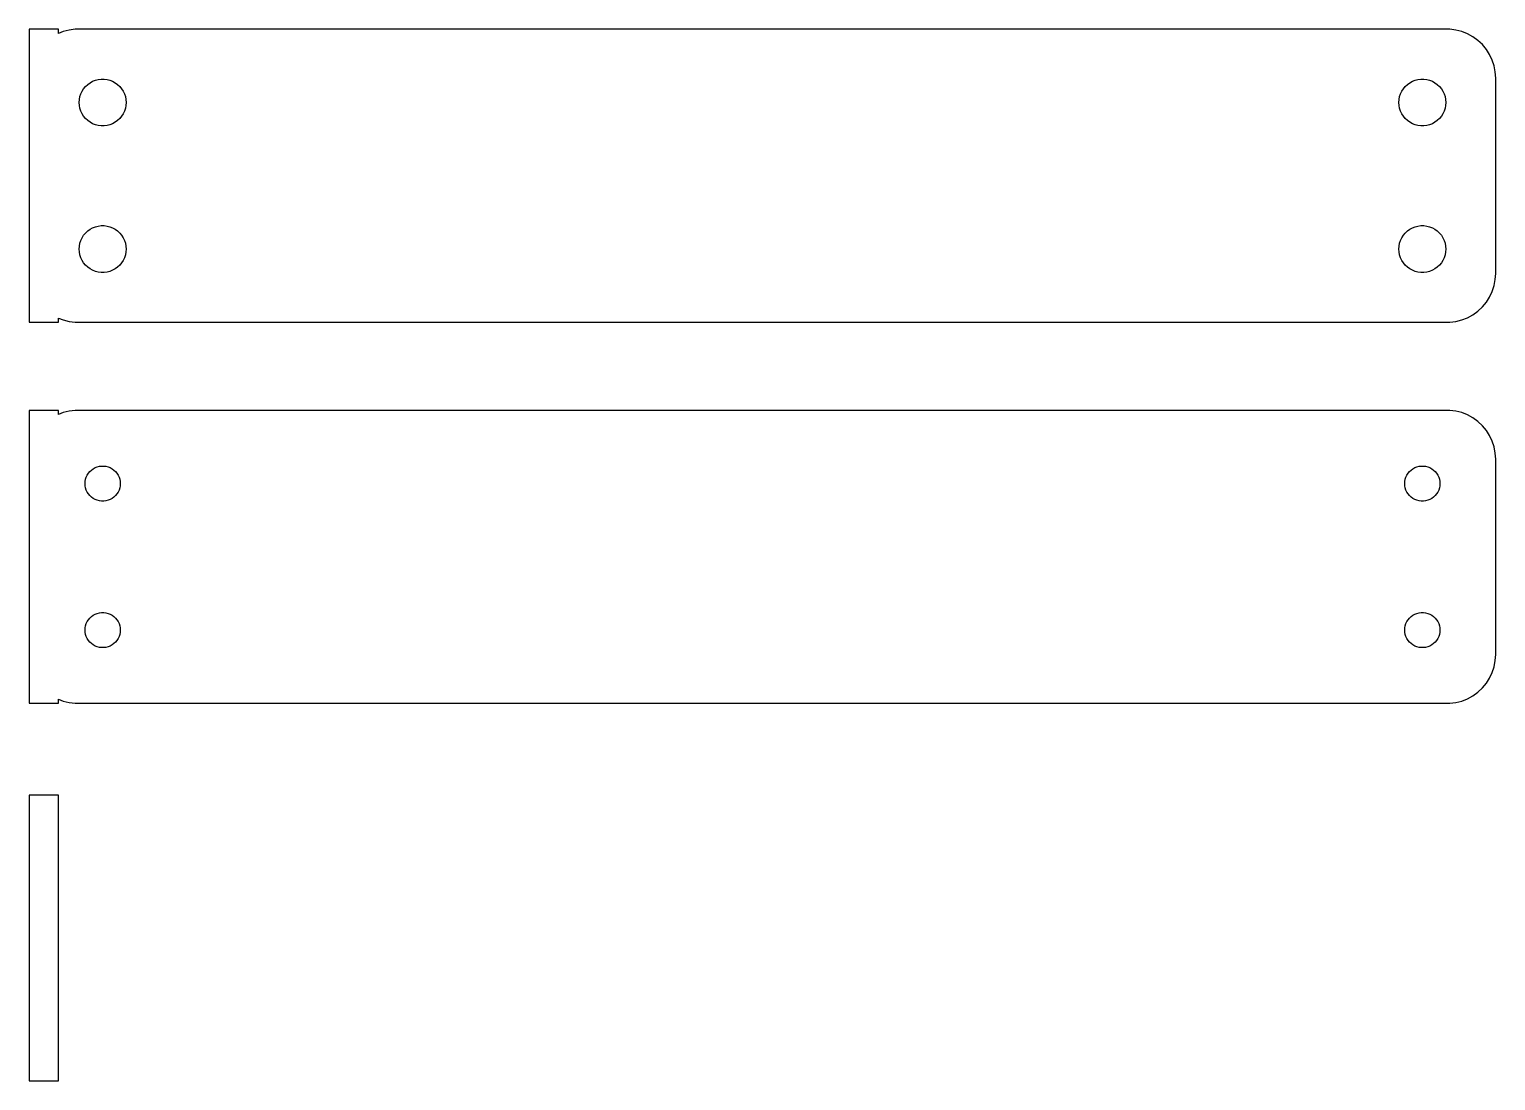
# Model space of a CAD drawing. Header units: metres. Extents: x -75 to 75, y -15 to 93.
import ezdxf

# ---------------------------------------------------------------- set-up
doc = ezdxf.new("R2010")
doc.units = ezdxf.units.M

msp = doc.modelspace()

# ---------------------------------------------------------------- linework, layer by layer
for p, q in [((-72, 92.9901), (-75, 92.9901)), ((-75, 92.9901), (-75, 63.0099)), ((-72, 92.5752), (-72, 92.9901)), ((-71.5451, 92.7553), (-72, 92.5752)), ((-70.9369, 92.9114), (-71.5451, 92.7553)), ((-70.3139, 92.9901), (-70.9369, 92.9114)), ((70.3139, 92.9901), (-70.3139, 92.9901)), ((70.9369, 92.9114), (70.3139, 92.9901)), ((71.5451, 92.7553), (70.9369, 92.9114)), ((72.1289, 92.5241), (71.5451, 92.7553)), ((72.6791, 92.2216), (72.1289, 92.5241)), ((73.1871, 91.8526), (72.6791, 92.2216)), ((73.6448, 91.4227), (73.1871, 91.8526)), ((74.0451, 90.9389), (73.6448, 91.4227)), ((74.3815, 90.4088), (74.0451, 90.9389)), ((74.6489, 89.8406), (74.3815, 90.4088)), ((74.8429, 89.2434), (74.6489, 89.8406)), ((74.9606, 88.6267), (74.8429, 89.2434)), ((75, 88), (74.9606, 88.6267)), ((-69.4416, 86.9107), (-69.2495, 87.1429)), ((-69.2495, 87.1429), (-69.0298, 87.3492)), ((-69.0298, 87.3492), (-68.786, 87.5264)), ((-68.786, 87.5264), (-68.5219, 87.6716)), ((-68.5219, 87.6716), (-68.2416, 87.7825)), ((-68.2416, 87.7825), (-67.9497, 87.8575)), ((-67.9497, 87.8575), (-67.6507, 87.8953)), ((-67.6507, 87.8953), (-67.3493, 87.8953)), ((-67.3493, 87.8953), (-67.0503, 87.8575)), ((-67.0503, 87.8575), (-66.7584, 87.7825)), ((-66.7584, 87.7825), (-66.4781, 87.6716)), ((-66.4781, 87.6716), (-66.214, 87.5264)), ((-66.214, 87.5264), (-65.9702, 87.3492)), ((-65.9702, 87.3492), (-65.7505, 87.1429)), ((-65.7505, 87.1429), (-65.5583, 86.9107)), ((65.5583, 86.9107), (65.7505, 87.1429)), ((65.7505, 87.1429), (65.9702, 87.3492)), ((65.9702, 87.3492), (66.214, 87.5264)), ((66.214, 87.5264), (66.4781, 87.6716)), ((66.4781, 87.6716), (66.7584, 87.7825)), ((66.7584, 87.7825), (67.0503, 87.8575)), ((67.0503, 87.8575), (67.3493, 87.8953)), ((67.3493, 87.8953), (67.6507, 87.8953)), ((67.6507, 87.8953), (67.9497, 87.8575)), ((67.9497, 87.8575), (68.2416, 87.7825)), ((68.2416, 87.7825), (68.5219, 87.6716)), ((68.5219, 87.6716), (68.786, 87.5264)), ((68.786, 87.5264), (69.0298, 87.3492)), ((69.0298, 87.3492), (69.2495, 87.1429)), ((69.2495, 87.1429), (69.4416, 86.9107)), ((75, 68), (75, 88)), ((-69.9, 85.5), (-69.8811, 85.8008)), ((-69.8811, 85.1992), (-69.9, 85.5)), ((-69.8811, 85.8008), (-69.8246, 86.0968)), ((-69.8246, 86.0968), (-69.7315, 86.3835)), ((-69.7315, 86.3835), (-69.6031, 86.6562)), ((-69.6031, 86.6562), (-69.4416, 86.9107)), ((-65.5583, 86.9107), (-65.3969, 86.6562)), ((-65.3969, 86.6562), (-65.2685, 86.3835)), ((-65.2685, 86.3835), (-65.1754, 86.0968)), ((-65.1754, 86.0968), (-65.1189, 85.8008)), ((-65.1189, 85.8008), (-65.1, 85.5)), ((-65.1, 85.5), (-65.1189, 85.1992)), ((65.1, 85.5), (65.1189, 85.8008)), ((65.1189, 85.1992), (65.1, 85.5)), ((65.1189, 85.8008), (65.1754, 86.0968)), ((65.1754, 86.0968), (65.2685, 86.3835)), ((65.2685, 86.3835), (65.3969, 86.6562)), ((65.3969, 86.6562), (65.5583, 86.9107)), ((69.4416, 86.9107), (69.6031, 86.6562)), ((69.6031, 86.6562), (69.7315, 86.3835)), ((69.7315, 86.3835), (69.8246, 86.0968)), ((69.8246, 86.0968), (69.8811, 85.8008)), ((69.8811, 85.8008), (69.9, 85.5)), ((69.9, 85.5), (69.8811, 85.1992)), ((-69.8246, 84.9031), (-69.8811, 85.1992)), ((-69.7315, 84.6165), (-69.8246, 84.9031)), ((-69.6031, 84.3438), (-69.7315, 84.6165)), ((-69.4416, 84.0893), (-69.6031, 84.3438)), ((-69.2495, 83.8571), (-69.4416, 84.0893)), ((-65.5583, 84.0893), (-65.7505, 83.8571)), ((-65.3969, 84.3438), (-65.5583, 84.0893)), ((-65.2685, 84.6165), (-65.3969, 84.3438)), ((-65.1754, 84.9031), (-65.2685, 84.6165)), ((-65.1189, 85.1992), (-65.1754, 84.9031)), ((65.1754, 84.9031), (65.1189, 85.1992)), ((65.2685, 84.6165), (65.1754, 84.9031)), ((65.3969, 84.3438), (65.2685, 84.6165)), ((65.5583, 84.0893), (65.3969, 84.3438)), ((65.7505, 83.8571), (65.5583, 84.0893)), ((69.4416, 84.0893), (69.2495, 83.8571)), ((69.6031, 84.3438), (69.4416, 84.0893)), ((69.7315, 84.6165), (69.6031, 84.3438)), ((69.8246, 84.9031), (69.7315, 84.6165)), ((69.8811, 85.1992), (69.8246, 84.9031)), ((-69.0298, 83.6508), (-69.2495, 83.8571)), ((-68.786, 83.4736), (-69.0298, 83.6508)), ((-68.5219, 83.3284), (-68.786, 83.4736)), ((-68.2416, 83.2175), (-68.5219, 83.3284)), ((-67.9497, 83.1425), (-68.2416, 83.2175)), ((-67.6507, 83.1047), (-67.9497, 83.1425)), ((-67.3493, 83.1047), (-67.6507, 83.1047)), ((-67.0503, 83.1425), (-67.3493, 83.1047)), ((-66.7584, 83.2175), (-67.0503, 83.1425)), ((-66.4781, 83.3284), (-66.7584, 83.2175)), ((-66.214, 83.4736), (-66.4781, 83.3284)), ((-65.9702, 83.6508), (-66.214, 83.4736)), ((-65.7505, 83.8571), (-65.9702, 83.6508)), ((65.9702, 83.6508), (65.7505, 83.8571)), ((66.214, 83.4736), (65.9702, 83.6508)), ((66.4781, 83.3284), (66.214, 83.4736)), ((66.7584, 83.2175), (66.4781, 83.3284)), ((67.0503, 83.1425), (66.7584, 83.2175)), ((67.3493, 83.1047), (67.0503, 83.1425)), ((67.6507, 83.1047), (67.3493, 83.1047)), ((67.9497, 83.1425), (67.6507, 83.1047)), ((68.2416, 83.2175), (67.9497, 83.1425)), ((68.5219, 83.3284), (68.2416, 83.2175)), ((68.786, 83.4736), (68.5219, 83.3284)), ((69.0298, 83.6508), (68.786, 83.4736)), ((69.2495, 83.8571), (69.0298, 83.6508)), ((-69.4416, 71.9107), (-69.2495, 72.1429)), ((-69.2495, 72.1429), (-69.0298, 72.3492)), ((-69.0298, 72.3492), (-68.786, 72.5264)), ((-68.786, 72.5264), (-68.5219, 72.6716)), ((-68.5219, 72.6716), (-68.2416, 72.7825)), ((-68.2416, 72.7825), (-67.9497, 72.8575)), ((-67.9497, 72.8575), (-67.6507, 72.8953)), ((-67.6507, 72.8953), (-67.3493, 72.8953)), ((-67.3493, 72.8953), (-67.0503, 72.8575)), ((-67.0503, 72.8575), (-66.7584, 72.7825)), ((-66.7584, 72.7825), (-66.4781, 72.6716)), ((-66.4781, 72.6716), (-66.214, 72.5264)), ((-66.214, 72.5264), (-65.9702, 72.3492)), ((-65.9702, 72.3492), (-65.7505, 72.1429)), ((-65.7505, 72.1429), (-65.5583, 71.9107)), ((65.5583, 71.9107), (65.7505, 72.1429)), ((65.7505, 72.1429), (65.9702, 72.3492)), ((65.9702, 72.3492), (66.214, 72.5264)), ((66.214, 72.5264), (66.4781, 72.6716)), ((66.4781, 72.6716), (66.7584, 72.7825)), ((66.7584, 72.7825), (67.0503, 72.8575)), ((67.0503, 72.8575), (67.3493, 72.8953)), ((67.3493, 72.8953), (67.6507, 72.8953)), ((67.6507, 72.8953), (67.9497, 72.8575)), ((67.9497, 72.8575), (68.2416, 72.7825)), ((68.2416, 72.7825), (68.5219, 72.6716)), ((68.5219, 72.6716), (68.786, 72.5264)), ((68.786, 72.5264), (69.0298, 72.3492)), ((69.0298, 72.3492), (69.2495, 72.1429)), ((69.2495, 72.1429), (69.4416, 71.9107)), ((-69.9, 70.5), (-69.8811, 70.8008)), ((-69.8811, 70.1992), (-69.9, 70.5)), ((-69.8811, 70.8008), (-69.8246, 71.0969)), ((-69.8246, 71.0969), (-69.7315, 71.3835)), ((-69.7315, 71.3835), (-69.6031, 71.6562)), ((-69.6031, 71.6562), (-69.4416, 71.9107)), ((-65.5583, 71.9107), (-65.3969, 71.6562)), ((-65.3969, 71.6562), (-65.2685, 71.3835)), ((-65.2685, 71.3835), (-65.1754, 71.0969)), ((-65.1754, 71.0969), (-65.1189, 70.8008)), ((-65.1189, 70.8008), (-65.1, 70.5)), ((-65.1, 70.5), (-65.1189, 70.1992)), ((65.1, 70.5), (65.1189, 70.8008)), ((65.1189, 70.1992), (65.1, 70.5)), ((65.1189, 70.8008), (65.1754, 71.0969)), ((65.1754, 71.0969), (65.2685, 71.3835)), ((65.2685, 71.3835), (65.3969, 71.6562)), ((65.3969, 71.6562), (65.5583, 71.9107)), ((69.4416, 71.9107), (69.6031, 71.6562)), ((69.6031, 71.6562), (69.7315, 71.3835)), ((69.7315, 71.3835), (69.8246, 71.0969)), ((69.8246, 71.0969), (69.8811, 70.8008)), ((69.8811, 70.8008), (69.9, 70.5)), ((69.9, 70.5), (69.8811, 70.1992)), ((-69.8246, 69.9032), (-69.8811, 70.1992)), ((-69.7315, 69.6165), (-69.8246, 69.9032)), ((-69.6031, 69.3438), (-69.7315, 69.6165)), ((-69.4416, 69.0893), (-69.6031, 69.3438)), ((-69.2495, 68.8571), (-69.4416, 69.0893)), ((-65.5583, 69.0893), (-65.7505, 68.8571)), ((-65.3969, 69.3438), (-65.5583, 69.0893)), ((-65.2685, 69.6165), (-65.3969, 69.3438)), ((-65.1754, 69.9032), (-65.2685, 69.6165)), ((-65.1189, 70.1992), (-65.1754, 69.9032)), ((65.1754, 69.9032), (65.1189, 70.1992)), ((65.2685, 69.6165), (65.1754, 69.9032)), ((65.3969, 69.3438), (65.2685, 69.6165)), ((65.5583, 69.0893), (65.3969, 69.3438)), ((65.7505, 68.8571), (65.5583, 69.0893)), ((69.4416, 69.0893), (69.2495, 68.8571)), ((69.6031, 69.3438), (69.4416, 69.0893)), ((69.7315, 69.6165), (69.6031, 69.3438)), ((69.8246, 69.9032), (69.7315, 69.6165)), ((69.8811, 70.1992), (69.8246, 69.9032)), ((-69.0298, 68.6508), (-69.2495, 68.8571)), ((-68.786, 68.4736), (-69.0298, 68.6508)), ((-68.5219, 68.3284), (-68.786, 68.4736)), ((-68.2416, 68.2175), (-68.5219, 68.3284)), ((-67.9497, 68.1425), (-68.2416, 68.2175)), ((-67.6507, 68.1047), (-67.9497, 68.1425)), ((-67.3493, 68.1047), (-67.6507, 68.1047)), ((-67.0503, 68.1425), (-67.3493, 68.1047)), ((-66.7584, 68.2175), (-67.0503, 68.1425)), ((-66.4781, 68.3284), (-66.7584, 68.2175)), ((-66.214, 68.4736), (-66.4781, 68.3284)), ((-65.9702, 68.6508), (-66.214, 68.4736)), ((-65.7505, 68.8571), (-65.9702, 68.6508)), ((65.9702, 68.6508), (65.7505, 68.8571)), ((66.214, 68.4736), (65.9702, 68.6508)), ((66.4781, 68.3284), (66.214, 68.4736)), ((66.7584, 68.2175), (66.4781, 68.3284)), ((67.0503, 68.1425), (66.7584, 68.2175)), ((67.3493, 68.1047), (67.0503, 68.1425)), ((67.6507, 68.1047), (67.3493, 68.1047)), ((67.9497, 68.1425), (67.6507, 68.1047)), ((68.2416, 68.2175), (67.9497, 68.1425)), ((68.5219, 68.3284), (68.2416, 68.2175)), ((68.786, 68.4736), (68.5219, 68.3284)), ((69.0298, 68.6508), (68.786, 68.4736)), ((69.2495, 68.8571), (69.0298, 68.6508)), ((74.9606, 67.3733), (75, 68)), ((74.3815, 65.5912), (74.6489, 66.1594)), ((74.6489, 66.1594), (74.8429, 66.7566)), ((74.8429, 66.7566), (74.9606, 67.3733)), ((73.1871, 64.1474), (73.6448, 64.5773)), ((73.6448, 64.5773), (74.0451, 65.0611)), ((74.0451, 65.0611), (74.3815, 65.5912)), ((-75, 63.0099), (-72, 63.0099)), ((-72, 63.4248), (-71.5451, 63.2447)), ((-72, 63.0099), (-72, 63.4248)), ((-71.5451, 63.2447), (-70.9369, 63.0886)), ((-70.9369, 63.0886), (-70.3139, 63.0099)), ((-70.3139, 63.0099), (70.3139, 63.0099)), ((70.3139, 63.0099), (70.9369, 63.0886)), ((70.9369, 63.0886), (71.5451, 63.2447)), ((71.5451, 63.2447), (72.1289, 63.4759)), ((72.1289, 63.4759), (72.6791, 63.7784)), ((72.6791, 63.7784), (73.1871, 64.1474)), ((-72, 53.9901), (-75, 53.9901)), ((-75, 53.9901), (-75, 24.0099)), ((-72, 53.5752), (-72, 53.9901)), ((-71.5451, 53.7553), (-72, 53.5752)), ((-70.9369, 53.9114), (-71.5451, 53.7553)), ((-70.3139, 53.9901), (-70.9369, 53.9114)), ((70.3139, 53.9901), (-70.3139, 53.9901)), ((70.9369, 53.9114), (70.3139, 53.9901)), ((71.5451, 53.7553), (70.9369, 53.9114)), ((72.1289, 53.5241), (71.5451, 53.7553)), ((72.6791, 53.2216), (72.1289, 53.5241)), ((73.1871, 52.8526), (72.6791, 53.2216)), ((73.6448, 52.4227), (73.1871, 52.8526)), ((74.0451, 51.9389), (73.6448, 52.4227)), ((74.3815, 51.4088), (74.0451, 51.9389)), ((74.6489, 50.8406), (74.3815, 51.4088)), ((74.8429, 50.2434), (74.6489, 50.8406)), ((74.9606, 49.6267), (74.8429, 50.2434)), ((75, 49), (74.9606, 49.6267)), ((-68.6474, 47.8869), (-68.4645, 48.0198)), ((-68.4645, 48.0198), (-68.2664, 48.1287)), ((-68.2664, 48.1287), (-68.0562, 48.2119)), ((-68.0562, 48.2119), (-67.8373, 48.2681)), ((-67.8373, 48.2681), (-67.613, 48.2964)), ((-67.613, 48.2964), (-67.387, 48.2964)), ((-67.387, 48.2964), (-67.1627, 48.2681)), ((-67.1627, 48.2681), (-66.9438, 48.2119)), ((-66.9438, 48.2119), (-66.7336, 48.1287)), ((-66.7336, 48.1287), (-66.5355, 48.0198)), ((-66.5355, 48.0198), (-66.3526, 47.8869)), ((66.3526, 47.8869), (66.5355, 48.0198)), ((66.5355, 48.0198), (66.7336, 48.1287)), ((66.7336, 48.1287), (66.9438, 48.2119)), ((66.9438, 48.2119), (67.1627, 48.2681)), ((67.1627, 48.2681), (67.387, 48.2964)), ((67.387, 48.2964), (67.613, 48.2964)), ((67.613, 48.2964), (67.8373, 48.2681)), ((67.8373, 48.2681), (68.0562, 48.2119)), ((68.0562, 48.2119), (68.2664, 48.1287)), ((68.2664, 48.1287), (68.4645, 48.0198)), ((68.4645, 48.0198), (68.6474, 47.8869)), ((75, 29), (75, 49)), ((-69.3, 46.5), (-69.2858, 46.7256)), ((-69.2858, 46.2744), (-69.3, 46.5)), ((-69.2858, 46.7256), (-69.2434, 46.9476)), ((-69.2434, 46.9476), (-69.1736, 47.1626)), ((-69.1736, 47.1626), (-69.0773, 47.3671)), ((-69.0773, 47.3671), (-68.9562, 47.558)), ((-68.9562, 47.558), (-68.8121, 47.7322)), ((-68.8121, 47.7322), (-68.6474, 47.8869)), ((-66.3526, 47.8869), (-66.1879, 47.7322)), ((-66.1879, 47.7322), (-66.0438, 47.558)), ((-66.0438, 47.558), (-65.9226, 47.3671)), ((-65.9226, 47.3671), (-65.8264, 47.1626)), ((-65.8264, 47.1626), (-65.7565, 46.9476)), ((-65.7565, 46.9476), (-65.7142, 46.7256)), ((-65.7142, 46.7256), (-65.7, 46.5)), ((-65.7, 46.5), (-65.7142, 46.2744)), ((65.7, 46.5), (65.7142, 46.7256)), ((65.7142, 46.2744), (65.7, 46.5)), ((65.7142, 46.7256), (65.7565, 46.9476)), ((65.7565, 46.9476), (65.8264, 47.1626)), ((65.8264, 47.1626), (65.9226, 47.3671)), ((65.9226, 47.3671), (66.0438, 47.558)), ((66.0438, 47.558), (66.1879, 47.7322)), ((66.1879, 47.7322), (66.3526, 47.8869)), ((68.6474, 47.8869), (68.8121, 47.7322)), ((68.8121, 47.7322), (68.9562, 47.558)), ((68.9562, 47.558), (69.0773, 47.3671)), ((69.0773, 47.3671), (69.1736, 47.1626)), ((69.1736, 47.1626), (69.2434, 46.9476)), ((69.2434, 46.9476), (69.2858, 46.7256)), ((69.2858, 46.7256), (69.3, 46.5)), ((69.3, 46.5), (69.2858, 46.2744)), ((-69.2434, 46.0524), (-69.2858, 46.2744)), ((-69.1736, 45.8374), (-69.2434, 46.0524)), ((-69.0773, 45.6328), (-69.1736, 45.8374)), ((-68.9562, 45.442), (-69.0773, 45.6328)), ((-68.8121, 45.2678), (-68.9562, 45.442)), ((-68.6474, 45.1131), (-68.8121, 45.2678)), ((-68.4645, 44.9802), (-68.6474, 45.1131)), ((-66.3526, 45.1131), (-66.5355, 44.9802)), ((-66.1879, 45.2678), (-66.3526, 45.1131)), ((-66.0438, 45.442), (-66.1879, 45.2678)), ((-65.9226, 45.6328), (-66.0438, 45.442)), ((-65.8264, 45.8374), (-65.9226, 45.6328)), ((-65.7565, 46.0524), (-65.8264, 45.8374)), ((-65.7142, 46.2744), (-65.7565, 46.0524)), ((65.7565, 46.0524), (65.7142, 46.2744)), ((65.8264, 45.8374), (65.7565, 46.0524)), ((65.9226, 45.6328), (65.8264, 45.8374)), ((66.0438, 45.442), (65.9226, 45.6328)), ((66.1879, 45.2678), (66.0438, 45.442)), ((66.3526, 45.1131), (66.1879, 45.2678)), ((66.5355, 44.9802), (66.3526, 45.1131)), ((68.6474, 45.1131), (68.4645, 44.9802)), ((68.8121, 45.2678), (68.6474, 45.1131)), ((68.9562, 45.442), (68.8121, 45.2678)), ((69.0773, 45.6328), (68.9562, 45.442)), ((69.1736, 45.8374), (69.0773, 45.6328)), ((69.2434, 46.0524), (69.1736, 45.8374)), ((69.2858, 46.2744), (69.2434, 46.0524)), ((-68.2664, 44.8713), (-68.4645, 44.9802)), ((-68.0562, 44.7881), (-68.2664, 44.8713)), ((-67.8373, 44.7319), (-68.0562, 44.7881)), ((-67.613, 44.7036), (-67.8373, 44.7319)), ((-67.387, 44.7036), (-67.613, 44.7036)), ((-67.1627, 44.7319), (-67.387, 44.7036)), ((-66.9438, 44.7881), (-67.1627, 44.7319)), ((-66.7336, 44.8713), (-66.9438, 44.7881)), ((-66.5355, 44.9802), (-66.7336, 44.8713)), ((66.7336, 44.8713), (66.5355, 44.9802)), ((66.9438, 44.7881), (66.7336, 44.8713)), ((67.1627, 44.7319), (66.9438, 44.7881)), ((67.387, 44.7036), (67.1627, 44.7319)), ((67.613, 44.7036), (67.387, 44.7036)), ((67.8373, 44.7319), (67.613, 44.7036)), ((68.0562, 44.7881), (67.8373, 44.7319)), ((68.2664, 44.8713), (68.0562, 44.7881)), ((68.4645, 44.9802), (68.2664, 44.8713)), ((-68.6474, 32.8869), (-68.4645, 33.0198)), ((-68.4645, 33.0198), (-68.2664, 33.1287)), ((-68.2664, 33.1287), (-68.0562, 33.2119)), ((-68.0562, 33.2119), (-67.8373, 33.2681)), ((-67.8373, 33.2681), (-67.613, 33.2964)), ((-67.613, 33.2964), (-67.387, 33.2964)), ((-67.387, 33.2964), (-67.1627, 33.2681)), ((-67.1627, 33.2681), (-66.9438, 33.2119)), ((-66.9438, 33.2119), (-66.7336, 33.1287)), ((-66.7336, 33.1287), (-66.5355, 33.0198)), ((-66.5355, 33.0198), (-66.3526, 32.8869)), ((66.3526, 32.8869), (66.5355, 33.0198)), ((66.5355, 33.0198), (66.7336, 33.1287)), ((66.7336, 33.1287), (66.9438, 33.2119)), ((66.9438, 33.2119), (67.1627, 33.2681)), ((67.1627, 33.2681), (67.387, 33.2964)), ((67.387, 33.2964), (67.613, 33.2964)), ((67.613, 33.2964), (67.8373, 33.2681)), ((67.8373, 33.2681), (68.0562, 33.2119)), ((68.0562, 33.2119), (68.2664, 33.1287)), ((68.2664, 33.1287), (68.4645, 33.0198)), ((68.4645, 33.0198), (68.6474, 32.8869)), ((-69.3, 31.5), (-69.2858, 31.7256)), ((-69.2858, 31.2744), (-69.3, 31.5)), ((-69.2858, 31.7256), (-69.2434, 31.9476)), ((-69.2434, 31.9476), (-69.1736, 32.1626)), ((-69.1736, 32.1626), (-69.0773, 32.3672)), ((-69.0773, 32.3672), (-68.9562, 32.558)), ((-68.9562, 32.558), (-68.8121, 32.7322)), ((-68.8121, 32.7322), (-68.6474, 32.8869)), ((-66.3526, 32.8869), (-66.1879, 32.7322)), ((-66.1879, 32.7322), (-66.0438, 32.558)), ((-66.0438, 32.558), (-65.9226, 32.3672)), ((-65.9226, 32.3672), (-65.8264, 32.1626)), ((-65.8264, 32.1626), (-65.7565, 31.9476)), ((-65.7565, 31.9476), (-65.7142, 31.7256)), ((-65.7142, 31.7256), (-65.7, 31.5)), ((-65.7, 31.5), (-65.7142, 31.2744)), ((65.7, 31.5), (65.7142, 31.7256)), ((65.7142, 31.2744), (65.7, 31.5)), ((65.7142, 31.7256), (65.7565, 31.9476)), ((65.7565, 31.9476), (65.8264, 32.1626)), ((65.8264, 32.1626), (65.9226, 32.3672)), ((65.9226, 32.3672), (66.0438, 32.558)), ((66.0438, 32.558), (66.1879, 32.7322)), ((66.1879, 32.7322), (66.3526, 32.8869)), ((68.6474, 32.8869), (68.8121, 32.7322)), ((68.8121, 32.7322), (68.9562, 32.558)), ((68.9562, 32.558), (69.0773, 32.3672)), ((69.0773, 32.3672), (69.1736, 32.1626)), ((69.1736, 32.1626), (69.2434, 31.9476)), ((69.2434, 31.9476), (69.2858, 31.7256)), ((69.2858, 31.7256), (69.3, 31.5)), ((69.3, 31.5), (69.2858, 31.2744)), ((-69.2434, 31.0524), (-69.2858, 31.2744)), ((-69.1736, 30.8374), (-69.2434, 31.0524)), ((-69.0773, 30.6329), (-69.1736, 30.8374)), ((-68.9562, 30.442), (-69.0773, 30.6329)), ((-68.8121, 30.2678), (-68.9562, 30.442)), ((-68.6474, 30.1131), (-68.8121, 30.2678)), ((-68.4645, 29.9802), (-68.6474, 30.1131)), ((-66.3526, 30.1131), (-66.5355, 29.9802)), ((-66.1879, 30.2678), (-66.3526, 30.1131)), ((-66.0438, 30.442), (-66.1879, 30.2678)), ((-65.9226, 30.6329), (-66.0438, 30.442)), ((-65.8264, 30.8374), (-65.9226, 30.6329)), ((-65.7565, 31.0524), (-65.8264, 30.8374)), ((-65.7142, 31.2744), (-65.7565, 31.0524)), ((65.7565, 31.0524), (65.7142, 31.2744)), ((65.8264, 30.8374), (65.7565, 31.0524)), ((65.9226, 30.6329), (65.8264, 30.8374)), ((66.0438, 30.442), (65.9226, 30.6329)), ((66.1879, 30.2678), (66.0438, 30.442)), ((66.3526, 30.1131), (66.1879, 30.2678)), ((66.5355, 29.9802), (66.3526, 30.1131)), ((68.6474, 30.1131), (68.4645, 29.9802)), ((68.8121, 30.2678), (68.6474, 30.1131)), ((68.9562, 30.442), (68.8121, 30.2678)), ((69.0773, 30.6329), (68.9562, 30.442)), ((69.1736, 30.8374), (69.0773, 30.6329)), ((69.2434, 31.0524), (69.1736, 30.8374)), ((69.2858, 31.2744), (69.2434, 31.0524)), ((-68.2664, 29.8713), (-68.4645, 29.9802)), ((-68.0562, 29.7881), (-68.2664, 29.8713)), ((-67.8373, 29.7319), (-68.0562, 29.7881)), ((-67.613, 29.7036), (-67.8373, 29.7319)), ((-67.387, 29.7036), (-67.613, 29.7036)), ((-67.1627, 29.7319), (-67.387, 29.7036)), ((-66.9438, 29.7881), (-67.1627, 29.7319)), ((-66.7336, 29.8713), (-66.9438, 29.7881)), ((-66.5355, 29.9802), (-66.7336, 29.8713)), ((66.7336, 29.8713), (66.5355, 29.9802)), ((66.9438, 29.7881), (66.7336, 29.8713)), ((67.1627, 29.7319), (66.9438, 29.7881)), ((67.387, 29.7036), (67.1627, 29.7319)), ((67.613, 29.7036), (67.387, 29.7036)), ((67.8373, 29.7319), (67.613, 29.7036)), ((68.0562, 29.7881), (67.8373, 29.7319)), ((68.2664, 29.8713), (68.0562, 29.7881)), ((68.4645, 29.9802), (68.2664, 29.8713)), ((74.9606, 28.3733), (75, 29)), ((74.3815, 26.5912), (74.6489, 27.1594)), ((74.6489, 27.1594), (74.8429, 27.7566)), ((74.8429, 27.7566), (74.9606, 28.3733)), ((73.1871, 25.1474), (73.6448, 25.5773)), ((73.6448, 25.5773), (74.0451, 26.0611)), ((74.0451, 26.0611), (74.3815, 26.5912)), ((-75, 24.0099), (-72, 24.0099)), ((-72, 24.4248), (-71.5451, 24.2447)), ((-72, 24.0099), (-72, 24.4248)), ((-71.5451, 24.2447), (-70.9369, 24.0886)), ((-70.9369, 24.0886), (-70.3139, 24.0099)), ((-70.3139, 24.0099), (70.3139, 24.0099)), ((70.3139, 24.0099), (70.9369, 24.0886)), ((70.9369, 24.0886), (71.5451, 24.2447)), ((71.5451, 24.2447), (72.1289, 24.4759)), ((72.1289, 24.4759), (72.6791, 24.7784)), ((72.6791, 24.7784), (73.1871, 25.1474)), ((-72, 14.6148), (-75, 14.6148)), ((-75, 14.6148), (-75, -14.6148)), ((-72, -14.6148), (-72, 14.6148)), ((-75, -14.6148), (-72, -14.6148))]:
    msp.add_line(p, q)

doc.saveas('drawing.dxf')
